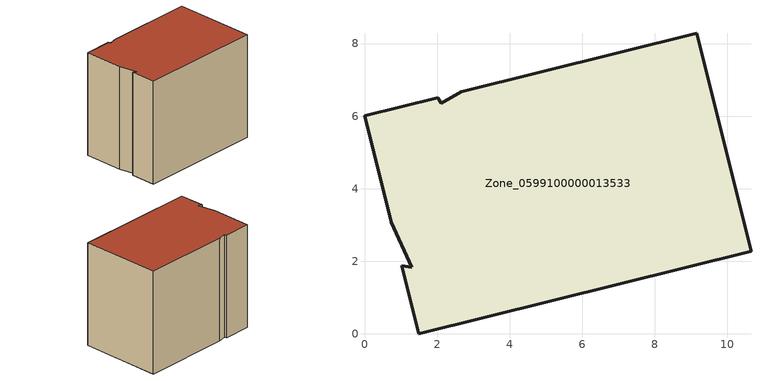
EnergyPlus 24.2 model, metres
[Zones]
Zone_0599100000013533
 floor ground (C_G): 0,6.01 2.02,6.51 2.12,6.35 2.67,6.67 9.15,8.29 10.65,2.28 1.5,0 1.03,1.88 1.3,1.84 0.73,3.08 z0
 wall outside (C_F): 10.65,2.28 9.15,8.29 2.67,6.67 2.12,6.35 2.02,6.51 0,6.01 0.73,3.08 1.3,1.84 1.03,1.88 1.5,0 10.65,2.28 z0:7.99
 roof outside (C_R): 1.03,1.88 1.5,0 10.65,2.28 9.15,8.29 2.67,6.67 2.12,6.35 2.02,6.51 0,6.01 0.73,3.08 1.3,1.84 z7.99
[BUILDING]
Pand.0599100000013533: North Axis=0; Terrain=City; Loads Convergence Tolerance Value=0.04; Temperature Convergence Tolerance Value=0.4; Solar Distribution=FullExterior; Maximum Number of Warmup Days=25; Minimum Number of Warmup Days=1
[Site:Location]
Rotterdam.The.Hague.AP_ZH_NLD Design_Conditions: Latitude=51.96; Longitude=4.45; Time Zone=1; Elevation=-4.5
[SITE:GROUNDTEMPERATURE:BUILDINGSURFACE]
18, 18, 18, 18, 18, 18, 18, 18, 18, 18, 18, 18
[MATERIAL] Thermal Absorptance=0.9; Solar Absorptance=0.7; Visible Absorptance=0.7
Name | Roughness | Thickness | Conductivity | Density | Specific Heat
G.TC.1965-1974 | MediumSmooth | 0.15 | 0.882353 | 540 | 1210
F.TC.1965-1974 | Rough | 0.3 | 0.697674 | 1920 | 840
R.TC.1965-1974 | MediumRough | 0.2 | 0.232558 | 1500 | 1000
[CONSTRUCTION]
C_G: G.TC.1965-1974
C_F: F.TC.1965-1974
C_R: R.TC.1965-1974
[ZONE]
Zone_0599100000013533: Type=1; Multiplier=1; Ceiling Height=Autocalculate; Volume=Autocalculate; Floor Area=autocalculate; Part of Total Floor Area=Yes
[ZONEINFILTRATION:DESIGNFLOWRATE]
Infil_Zone_0599100000013533: Zone or ZoneList or Space or SpaceList=Zone_0599100000013533; Schedule=AlwaysOn; Design Flow Rate Calculation Method=Flow/Area; Flow Rate per Floor Area=0.003; Constant Term Coefficient=1; Temperature Term Coefficient=0; Velocity Term Coefficient=0; Velocity Squared Term Coefficient=0
[HVACTEMPLATE:ZONE:IDEALLOADSAIRSYSTEM]
Zone_0599100000013533: Maximum Heating Supply Air Temperature=50; Minimum Cooling Supply Air Temperature=13; Maximum Heating Supply Air Humidity Ratio=0.0156; Minimum Cooling Supply Air Humidity Ratio=0.0077; Heating Limit=NoLimit; Cooling Limit=NoLimit; Dehumidification Control Type=ConstantSensibleHeatRatio; Cooling Sensible Heat Ratio=0.7; Dehumidification Setpoint=60; Humidification Control Type=None; Humidification Setpoint=30; Outdoor Air Method=None; Outdoor Air Flow Rate per Person=0.00944; Outdoor Air Flow Rate per Zone Floor Area=0; Outdoor Air Flow Rate per Zone=0; Demand Controlled Ventilation Type=None; Outdoor Air Economizer Type=NoEconomizer; Heat Recovery Type=None; Sensible Heat Recovery Effectiveness=0.7; Latent Heat Recovery Effectiveness=0.65
[ZONECONTROL:THERMOSTAT]
ThermostatControl_Zone_0599100000013533: Zone or ZoneList=Zone_0599100000013533; Control Type Schedule=DualSetpointControlType; Control 1=Thermostat_Zone_0599100000013533; Temperature Difference Between Cutout And Setpoint=0
[THERMOSTATSETPOINT:DUALSETPOINT]
Thermostat_Zone_0599100000013533: Heating Setpoint Temperature Schedule=HeatingSetpoint_Zone_0599100000013533; Cooling Setpoint Temperature Schedule=CoolingSetpoint_Zone_0599100000013533
[SCHEDULE:COMPACT]
HeatingSetpoint_Zone_0599100000013533: Through: 12/31, For: AllDays, Until: 24:00, 21
CoolingSetpoint_Zone_0599100000013533: Through: 12/31, For: AllDays, Until: 24:00, 24
DualSetpointControlType: Through: 12/31, For: AllDays, Until: 24:00, 4
AlwaysOn: Through: 12/31, For: AllDays, Until: 24:00, 1
